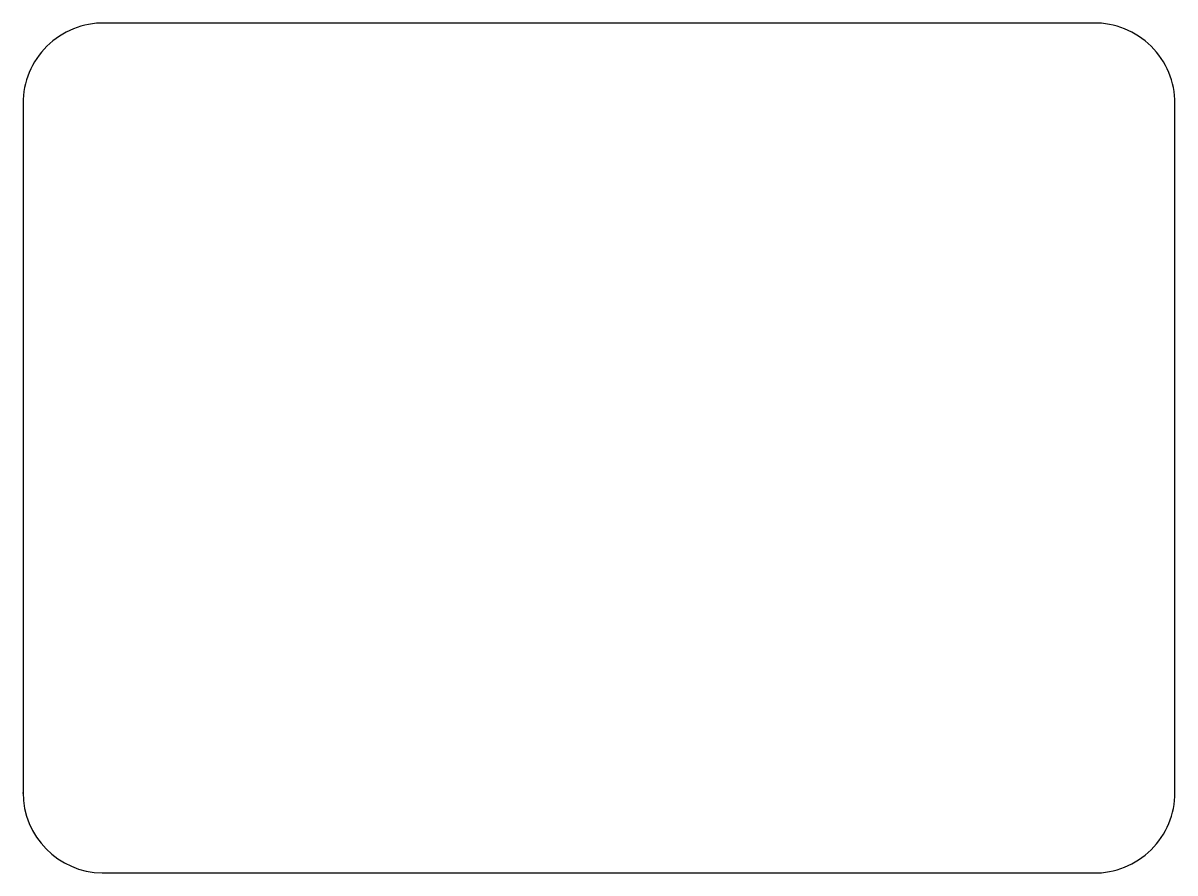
# Model space of a CAD drawing. Header units: millimetres. Extents: x -164 to 8, y -123 to 4.
import ezdxf

# ---------------------------------------------------------------- set-up
doc = ezdxf.new("R2010")
doc.units = ezdxf.units.MM
doc.layers.get('0').update_dxf_attribs({"linetype": 'CONTINUOUS'})

msp = doc.modelspace()

# ---------------------------------------------------------------- linework, layer by layer
msp.add_lwpolyline([(-163.75, -111), (-163.75, -110.85, 0.409517), (-151.94, -122.85), (-151.9, -122.85), (-77.9, -122.85), (-4.2, -122.85, 0.41794), (7.95, -110.85), (7.95, -59.5), (7.95, -8.15, 0.41794), (-4.2, 3.85), (-77.9, 3.85), (-151.6, 3.85, 0.41794), (-163.75, -8.15), (-163.75, -59.5)], format="xyb", close=True)

doc.saveas('drawing.dxf')
